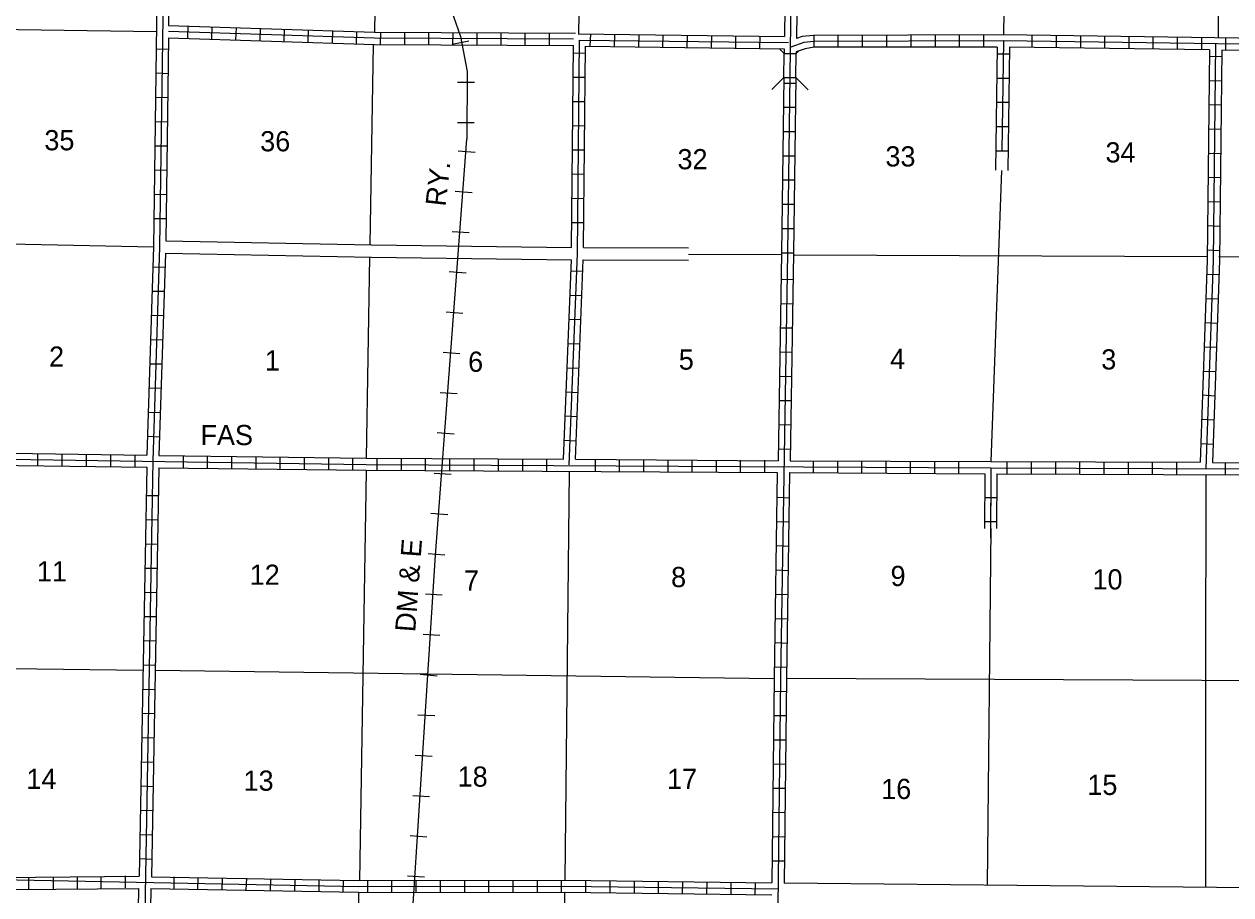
# Model space of a CAD drawing. Extents: x 1047643 to 1640443, y 16154738 to 16531530.
# Drawn here: x 1361341 to 1391218, y 16200989 to 16222555 of the extents above; entities that cross this region are included whole.
import ezdxf

# ---------------------------------------------------------------- set-up
doc = ezdxf.new("R2010")
doc.units = 0
for name, color, linetype in [('L11', 7, 'Continuous'), ('L13', 7, 'Continuous'), ('L14', 7, 'Continuous'), ('L15', 7, 'Continuous'), ('L18', 7, 'Continuous'), ('L21', 7, 'Continuous'), ('L8', 7, 'Continuous'), ('L9', 7, 'Continuous')]:
    doc.layers.add(name, color=color, linetype=linetype)

msp = doc.modelspace()

# ---------------------------------------------------------------- linework, layer by layer
at = {"layer": 'L11'}
for points in [[(1364851, 16217186), (1369941, 16217086), (1374893, 16217022)], [(1375190, 16217019), (1377792, 16217011)], [(1364841, 16216885), (1369941, 16216785), (1374893, 16216721)], [(1375189, 16216719), (1377791, 16216711)], [(1393328, 16201145), (1380159, 16201279)]]:
    msp.add_lwpolyline(points, dxfattribs=at)
at = {"layer": 'L13'}
msp.add_line((1390590, 16206304), (1390590, 16201173), dxfattribs=at)
for points in [[(1375231, 16232530), (1375068, 16222313)], [(1385733, 16232572), (1385585, 16222286)], [(1390940, 16227430), (1390907, 16222213)], [(1370034, 16223445), (1370018, 16222356)], [(1359466, 16222445), (1364619, 16222376)], [(1369983, 16222054), (1369899, 16217086)], [(1385541, 16218933), (1385274, 16211721)], [(1359381, 16217144), (1364540, 16217038)], [(1369893, 16216795), (1369809, 16211806)], [(1377792, 16216861), (1380089, 16216853)], [(1380416, 16216843), (1390622, 16216801)], [(1390923, 16216801), (1395897, 16216785)], [(1369809, 16211494), (1369640, 16201346)], [(1374835, 16211478), (1374724, 16201351)], [(1390601, 16211394), (1390590, 16206304)], [(1385272, 16210064), (1385184, 16201228)], [(1348544, 16206753), (1364281, 16206552)], [(1364592, 16206552), (1379899, 16206351)], [(1395638, 16206272), (1380226, 16206351)], [(1369617, 16201045), (1369541, 16196127)], [(1374722, 16201058), (1374664, 16195936)]]:
    msp.add_lwpolyline(points, dxfattribs=at)
at = {"layer": 'L15'}
for p, q in [((1371942, 16222059), (1372348, 16222144)), ((1372074, 16221120), (1372491, 16221120)), ((1372069, 16220122), (1372480, 16220122)), ((1372507, 16219377), (1372090, 16219409)), ((1372433, 16218379), (1372016, 16218411)), ((1372359, 16217387), (1371942, 16217413)), ((1372285, 16216389), (1371868, 16216420)), ((1372206, 16215385), (1371789, 16215417)), ((1372132, 16214393), (1371715, 16214419)), ((1372058, 16213395), (1371641, 16213427)), ((1371984, 16212397), (1371567, 16212429)), ((1371910, 16211404), (1371493, 16211425)), ((1371831, 16210401), (1371414, 16210438)), ((1371757, 16209403), (1371340, 16209435)), ((1371694, 16208411), (1371282, 16208437)), ((1371630, 16207413), (1371219, 16207434)), ((1371567, 16206409), (1371150, 16206446)), ((1371509, 16205422), (1371092, 16205443)), ((1371440, 16204419), (1371023, 16204445)), ((1371377, 16203421), (1370965, 16203442)), ((1371314, 16202418), (1370902, 16202455)), ((1371250, 16201430), (1370833, 16201451))]:
    msp.add_line(p, q, dxfattribs=at)
for points in [[(1361435, 16245181), (1364423, 16235745), (1364656, 16235344), (1365115, 16234705), (1370590, 16225354), (1371541, 16223628), (1371968, 16222746), (1372143, 16222244), (1372306, 16221378), (1372301, 16219705)], [(1361968, 16243459), (1362750, 16241326), (1362681, 16241263), (1364423, 16235745), (1364656, 16235344), (1365115, 16234705), (1370590, 16225354), (1371541, 16223628), (1371968, 16222746), (1372143, 16222244), (1372306, 16221378), (1372301, 16219705)], [(1376414, 16184001), (1372840, 16184951), (1372407, 16185094), (1372000, 16185437), (1371699, 16185986), (1371034, 16191118), (1370564, 16194313), (1371525, 16209403), (1372301, 16219705)], [(1372259, 16185221), (1372000, 16185437), (1371699, 16185986), (1371034, 16191118), (1370564, 16194313), (1371525, 16209403), (1372301, 16219705)]]:
    msp.add_lwpolyline(points, dxfattribs=at)
at = {"layer": 'L18'}
for p, q in [((1380157, 16221827), (1380040, 16221945)), ((1380147, 16221230), (1380157, 16221827)), ((1380157, 16221827), (1380458, 16221827)), ((1380448, 16221230), (1380458, 16221827)), ((1380458, 16221827), (1380513, 16221887)), ((1380147, 16221230), (1379851, 16220935)), ((1380147, 16221230), (1380448, 16221230)), ((1380448, 16221230), (1380749, 16220930))]:
    msp.add_line(p, q, dxfattribs=at)
at = {"layer": 'L8'}
for p, q in [((1365394, 16222203), (1365403, 16222501)), ((1365990, 16222184), (1366000, 16222482)), ((1366586, 16222165), (1366596, 16222463)), ((1367183, 16222146), (1367192, 16222444)), ((1367779, 16222127), (1367789, 16222425)), ((1368375, 16222108), (1368385, 16222406)), ((1368972, 16222088), (1368981, 16222387)), ((1369568, 16222069), (1369577, 16222368)), ((1370168, 16222054), (1370170, 16222352)), ((1370765, 16222051), (1370766, 16222349)), ((1371361, 16222048), (1371363, 16222346)), ((1371958, 16222045), (1371960, 16222343)), ((1372555, 16222041), (1372556, 16222340)), ((1373151, 16222038), (1373153, 16222337)), ((1373748, 16222035), (1373749, 16222333)), ((1374344, 16222032), (1374346, 16222330)), ((1375358, 16222012), (1375369, 16222313)), ((1375960, 16222001), (1375965, 16222302)), ((1376557, 16221996), (1376567, 16222297)), ((1377158, 16221986), (1377164, 16222286)), ((1377755, 16221980), (1377766, 16222276)), ((1378357, 16221970), (1378368, 16222271)), ((1378959, 16221959), (1378964, 16222260)), ((1379555, 16221954), (1379566, 16222255)), ((1380902, 16221980), (1380902, 16222276)), ((1381498, 16221980), (1381498, 16222276)), ((1382100, 16221980), (1382100, 16222276)), ((1382697, 16221980), (1382697, 16222276)), ((1383299, 16221986), (1383299, 16222286)), ((1383901, 16221986), (1383901, 16222286)), ((1384497, 16221986), (1384497, 16222286)), ((1385099, 16221986), (1385099, 16222286)), ((1386298, 16221980), (1386298, 16222276)), ((1386900, 16221970), (1386900, 16222271)), ((1387502, 16221959), (1387502, 16222260)), ((1388098, 16221954), (1388098, 16222255)), ((1388700, 16221943), (1388700, 16222244)), ((1389297, 16221938), (1389297, 16222239)), ((1389899, 16221927), (1389899, 16222228)), ((1390501, 16221922), (1390501, 16222218)), ((1391097, 16221912), (1391097, 16222213)), ((1364914, 16221927), (1364619, 16221938)), ((1375242, 16221827), (1374941, 16221838)), ((1385733, 16221811), (1385432, 16221811)), ((1390992, 16221743), (1390691, 16221753)), ((1364909, 16221326), (1364608, 16221336)), ((1375231, 16221230), (1374930, 16221236)), ((1385722, 16221209), (1385427, 16221209)), ((1380448, 16221088), (1380147, 16221088)), ((1390981, 16221146), (1390680, 16221151)), ((1364899, 16220729), (1364598, 16220734)), ((1375226, 16220629), (1374925, 16220634)), ((1385717, 16220613), (1385416, 16220613)), ((1380442, 16220486), (1380142, 16220486)), ((1390976, 16220544), (1390675, 16220555)), ((1364883, 16220127), (1364582, 16220138)), ((1375226, 16220027), (1374925, 16220037)), ((1385706, 16220011), (1385406, 16220011)), ((1380432, 16219884), (1380131, 16219884)), ((1390965, 16219942), (1390664, 16219953)), ((1364872, 16219530), (1364577, 16219536)), ((1375215, 16219430), (1374914, 16219435)), ((1385701, 16219409), (1385400, 16219409)), ((1380427, 16219287), (1380126, 16219287)), ((1390955, 16219346), (1390659, 16219351)), ((1364867, 16218928), (1364566, 16218939)), ((1375210, 16218828), (1374909, 16218839)), ((1380416, 16218686), (1380115, 16218686)), ((1390955, 16218744), (1390659, 16218754)), ((1364856, 16218326), (1364555, 16218337)), ((1375210, 16218226), (1374909, 16218237)), ((1380406, 16218089), (1380110, 16218089)), ((1390949, 16218147), (1390648, 16218152)), ((1364851, 16217730), (1364550, 16217735)), ((1375200, 16217630), (1374899, 16217635)), ((1380400, 16217487), (1380099, 16217487)), ((1390939, 16217545), (1390643, 16217556)), ((1380390, 16216885), (1380089, 16216885)), ((1390934, 16216943), (1390633, 16216954)), ((1364825, 16216526), (1364524, 16216537)), ((1375173, 16216426), (1374872, 16216436)), ((1380384, 16216220), (1380083, 16216230)), ((1390918, 16216346), (1390617, 16216352)), ((1364809, 16215929), (1364508, 16215935)), ((1375147, 16215829), (1374851, 16215834)), ((1380369, 16215618), (1380068, 16215628)), ((1390897, 16215745), (1390601, 16215755)), ((1364793, 16215327), (1364492, 16215338)), ((1375126, 16215227), (1374825, 16215238)), ((1380358, 16215021), (1380057, 16215026)), ((1390875, 16215143), (1390575, 16215153)), ((1364767, 16214725), (1364466, 16214736)), ((1375099, 16214630), (1374798, 16214636)), ((1380347, 16214419), (1380052, 16214430)), ((1390860, 16214546), (1390559, 16214551)), ((1364751, 16214129), (1364450, 16214134)), ((1375073, 16214028), (1374772, 16214034)), ((1380342, 16213817), (1380041, 16213828)), ((1390833, 16213944), (1390532, 16213955)), ((1364735, 16213527), (1364434, 16213537)), ((1375057, 16213427), (1374756, 16213442)), ((1380332, 16213221), (1380031, 16213226)), ((1390817, 16213342), (1390516, 16213363)), ((1364714, 16212930), (1364418, 16212936)), ((1375031, 16212830), (1374735, 16212846)), ((1380326, 16212619), (1380025, 16212629)), ((1390791, 16212745), (1390490, 16212761)), ((1364693, 16212328), (1364392, 16212344)), ((1375010, 16212228), (1374709, 16212244)), ((1361683, 16211621), (1361683, 16211922)), ((1380305, 16212022), (1380010, 16212027)), ((1390775, 16212144), (1390474, 16212159)), ((1362285, 16211610), (1362285, 16211911)), ((1362882, 16211605), (1362882, 16211901)), ((1363484, 16211594), (1363484, 16211895)), ((1364086, 16211584), (1364086, 16211885)), ((1365284, 16211568), (1365284, 16211869)), ((1365881, 16211563), (1365881, 16211864)), ((1366483, 16211552), (1366483, 16211853)), ((1367084, 16211547), (1367084, 16211843)), ((1367681, 16211536), (1367681, 16211837)), ((1368283, 16211526), (1368283, 16211827)), ((1368885, 16211520), (1368885, 16211821)), ((1369482, 16211510), (1369482, 16211811)), ((1370083, 16211505), (1370083, 16211806)), ((1370685, 16211494), (1370685, 16211795)), ((1371282, 16211494), (1371282, 16211795)), ((1371884, 16211494), (1371884, 16211795)), ((1372480, 16211489), (1372480, 16211784)), ((1373082, 16211489), (1373082, 16211784)), ((1373684, 16211478), (1373684, 16211779)), ((1374281, 16211478), (1374281, 16211779)), ((1375485, 16211468), (1375485, 16211769)), ((1376081, 16211468), (1376081, 16211769)), ((1376683, 16211468), (1376683, 16211769)), ((1377285, 16211462), (1377285, 16211763)), ((1377882, 16211462), (1377882, 16211763)), ((1378484, 16211452), (1378484, 16211753)), ((1379080, 16211452), (1379080, 16211753)), ((1379682, 16211452), (1379682, 16211753)), ((1380881, 16211447), (1380881, 16211742)), ((1381483, 16211436), (1381483, 16211737)), ((1382085, 16211436), (1382085, 16211737)), ((1382681, 16211436), (1382681, 16211737)), ((1383283, 16211425), (1383283, 16211726)), ((1383885, 16211425), (1383885, 16211726)), ((1384482, 16211425), (1384482, 16211726)), ((1385680, 16211420), (1385680, 16211721)), ((1386282, 16211420), (1386282, 16211721)), ((1386884, 16211410), (1386884, 16211711)), ((1387481, 16211410), (1387481, 16211711)), ((1388082, 16211410), (1388082, 16211711)), ((1388684, 16211404), (1388684, 16211705)), ((1389281, 16211404), (1389281, 16211705)), ((1389883, 16211404), (1389883, 16211705)), ((1391081, 16211394), (1391081, 16211695)), ((1364656, 16210871), (1364360, 16210876)), ((1380289, 16210818), (1379988, 16210829)), ((1385421, 16210822), (1385123, 16210824)), ((1364650, 16210269), (1364350, 16210280)), ((1380284, 16210222), (1379983, 16210227)), ((1385417, 16210225), (1385119, 16210227)), ((1364640, 16209667), (1364339, 16209678)), ((1380274, 16209620), (1379973, 16209630)), ((1364624, 16209071), (1364323, 16209076)), ((1380258, 16209018), (1379957, 16209028)), ((1364619, 16208469), (1364318, 16208479)), ((1380247, 16208421), (1379951, 16208426)), ((1364608, 16207872), (1364307, 16207877)), ((1380242, 16207819), (1379941, 16207830)), ((1364592, 16207270), (1364291, 16207281)), ((1380231, 16207217), (1379930, 16207228)), ((1364582, 16206668), (1364281, 16206679)), ((1380226, 16206621), (1379925, 16206626)), ((1364577, 16206071), (1364276, 16206077)), ((1380215, 16206019), (1379914, 16206029)), ((1364566, 16205470), (1364265, 16205480)), ((1380210, 16205422), (1379909, 16205427)), ((1364550, 16204868), (1364249, 16204878)), ((1380200, 16204820), (1379899, 16204825)), ((1364540, 16204271), (1364244, 16204276)), ((1380189, 16204218), (1379893, 16204229)), ((1364534, 16203669), (1364233, 16203680)), ((1380184, 16203622), (1379883, 16203627)), ((1364518, 16203067), (1364218, 16203078)), ((1380173, 16203020), (1379872, 16203030)), ((1364508, 16202470), (1364207, 16202476)), ((1380168, 16202418), (1379867, 16202428)), ((1364497, 16201869), (1364202, 16201879)), ((1380168, 16201821), (1379867, 16201826)), ((1363848, 16201161), (1363848, 16201462)), ((1361456, 16201119), (1361456, 16201420)), ((1362069, 16201135), (1362069, 16201436)), ((1362665, 16201135), (1362665, 16201436)), ((1363251, 16201145), (1363251, 16201446)), ((1365052, 16201135), (1365052, 16201436)), ((1365643, 16201119), (1365648, 16201420)), ((1366240, 16201114), (1366250, 16201409)), ((1366842, 16201103), (1366852, 16201404)), ((1367444, 16201087), (1367449, 16201388)), ((1368040, 16201077), (1368051, 16201378)), ((1368642, 16201061), (1368647, 16201362)), ((1369239, 16201055), (1369249, 16201351)), ((1369851, 16201045), (1369851, 16201346)), ((1370448, 16201045), (1370448, 16201346)), ((1371050, 16201045), (1371050, 16201346)), ((1371652, 16201045), (1371652, 16201346)), ((1372248, 16201055), (1372248, 16201351)), ((1372850, 16201055), (1372850, 16201351)), ((1373452, 16201055), (1373452, 16201351)), ((1374049, 16201055), (1374049, 16201351)), ((1374649, 16201055), (1374649, 16201351)), ((1375247, 16201045), (1375247, 16201346)), ((1375849, 16201034), (1375849, 16201335)), ((1376451, 16201029), (1376451, 16201330)), ((1377048, 16201018), (1377048, 16201319)), ((1377639, 16201018), (1377649, 16201319)), ((1378241, 16201013), (1378251, 16201309)), ((1378843, 16201003), (1378848, 16201304)), ((1379439, 16200992), (1379450, 16201293))]:
    msp.add_line(p, q, dxfattribs=at)
for points in [[(1380622, 16243359), (1380458, 16232752), (1380384, 16227604), (1380242, 16216885)], [(1364925, 16232936), (1364693, 16217038), (1364524, 16211737)], [(1364682, 16227461), (1364540, 16217038), (1364376, 16211880)], [(1364983, 16227461), (1364914, 16222519)], [(1380227, 16227237), (1380168, 16222244)], [(1380528, 16227237), (1380464, 16222197)], [(1364914, 16222519), (1370018, 16222356)], [(1364914, 16222218), (1364851, 16217186)], [(1364914, 16222218), (1370015, 16222054), (1374941, 16222028)], [(1374942, 16222178), (1370018, 16222204), (1364919, 16222368)], [(1370018, 16222356), (1374994, 16222329)], [(1374835, 16211637), (1375041, 16216869), (1375089, 16222160), (1380268, 16222096)], [(1375057, 16222313), (1380168, 16222244)], [(1396198, 16221996), (1385585, 16222139), (1380891, 16222128), (1380643, 16222096), (1380326, 16221980)], [(1396050, 16222144), (1385585, 16222286), (1380881, 16222276), (1380606, 16222244), (1380464, 16222197)], [(1385585, 16222139), (1385548, 16219409)], [(1374893, 16217022), (1374941, 16222028)], [(1375191, 16217019), (1375242, 16222012), (1380157, 16221943)], [(1380157, 16221943), (1380157, 16221827)], [(1385432, 16221986), (1380902, 16221980), (1380675, 16221943), (1380458, 16221867)], [(1380458, 16221867), (1380458, 16221827)], [(1385432, 16221986), (1385394, 16218937)], [(1385733, 16221980), (1385695, 16218928)], [(1390691, 16221922), (1385733, 16221980)], [(1390691, 16221922), (1390633, 16216711), (1390458, 16211705)], [(1390839, 16222070), (1390780, 16216711), (1390601, 16211552)], [(1390992, 16221912), (1390934, 16216711), (1390759, 16211695)], [(1396050, 16221843), (1390992, 16221912)], [(1380147, 16221230), (1380089, 16216885)], [(1380448, 16221230), (1380390, 16216885)], [(1364841, 16216885), (1364677, 16211869)], [(1374693, 16211779), (1374893, 16216721)], [(1374994, 16211779), (1375183, 16216719)], [(1380242, 16216885), (1380068, 16206351), (1379941, 16195775), (1379814, 16185669), (1380247, 16185194)], [(1380089, 16216885), (1380010, 16211742)], [(1380390, 16216885), (1380305, 16211742)], [(1359281, 16211953), (1364376, 16211880)], [(1364524, 16211737), (1364244, 16195876), (1364091, 16185543), (1363990, 16185368), (1358927, 16185421)], [(1359281, 16211806), (1369809, 16211652), (1385274, 16211568), (1395897, 16211526)], [(1359281, 16211652), (1364376, 16211579)], [(1364677, 16211869), (1369809, 16211806), (1374693, 16211779)], [(1374994, 16211779), (1380010, 16211742)], [(1380305, 16211742), (1385274, 16211721)], [(1385274, 16211721), (1390458, 16211705)], [(1390759, 16211695), (1395749, 16211679)], [(1364376, 16211579), (1364191, 16201451)], [(1364677, 16211568), (1364492, 16201436)], [(1364677, 16211568), (1369809, 16211505), (1379988, 16211447)], [(1379988, 16211447), (1379914, 16206351), (1379856, 16201288)], [(1380289, 16211447), (1380215, 16206351), (1380154, 16201279)], [(1380289, 16211447), (1385126, 16211420)], [(1385126, 16211420), (1385117, 16210067)], [(1385276, 16211419), (1385265, 16209825)], [(1385427, 16211420), (1385418, 16210062)], [(1385427, 16211420), (1395738, 16211378)], [(1359049, 16201404), (1364191, 16201451)], [(1359049, 16201404), (1369619, 16201193), (1374724, 16201203), (1380010, 16201135)], [(1364492, 16201436), (1369619, 16201346), (1374724, 16201351), (1379856, 16201288)], [(1359043, 16201103), (1364175, 16201150)], [(1364175, 16201150), (1364091, 16196060)], [(1364476, 16201145), (1364392, 16196060)], [(1364476, 16201145), (1369617, 16201053)], [(1369617, 16201045), (1374722, 16201056)], [(1374722, 16201058), (1379851, 16200987)]]:
    msp.add_lwpolyline(points, dxfattribs=at)
at = {"layer": 'L9'}
msp.add_lwpolyline([(1385274, 16211568), (1385268, 16209826)], dxfattribs=at)

# ---------------------------------------------------------------- texts
at = {"layer": 'L14'}
for s, p in [('35', (1361842, 16219430)), ('36', (1367185, 16219404)), ('32', (1377517, 16218960)), ('33', (1382665, 16219029)), ('34', (1388114, 16219129)), ('2', (1361958, 16214071)), ('1', (1367301, 16213976)), ('6', (1372333, 16213944)), ('5', (1377549, 16213997)), ('4', (1382781, 16214013)), ('3', (1388009, 16214002)), ('11', (1361657, 16208754)), ('12', (1366926, 16208669)), ('7', (1372232, 16208527)), ('8', (1377359, 16208611)), ('9', (1382792, 16208638)), ('10', (1387792, 16208553)), ('18', (1372074, 16203669)), ('14', (1361398, 16203611)), ('13', (1366773, 16203569)), ('17', (1377259, 16203611)), ('16', (1382560, 16203363)), ('15', (1387665, 16203463))]:
    msp.add_text(s, height=500, rotation=0, dxfattribs=at).set_placement(p)
at = {"layer": 'L15'}
for s, rotation, p in [('RY.', 83.64, (1371773, 16218026)), ('DM & E', 85.7495, (1371023, 16207487))]:
    msp.add_text(s, height=500, rotation=rotation, dxfattribs=at).set_placement(p)
at = {"layer": 'L21'}
msp.add_text('FAS', height=500, rotation=0, dxfattribs=at).set_placement((1365706, 16212128))

doc.saveas('drawing.dxf')
